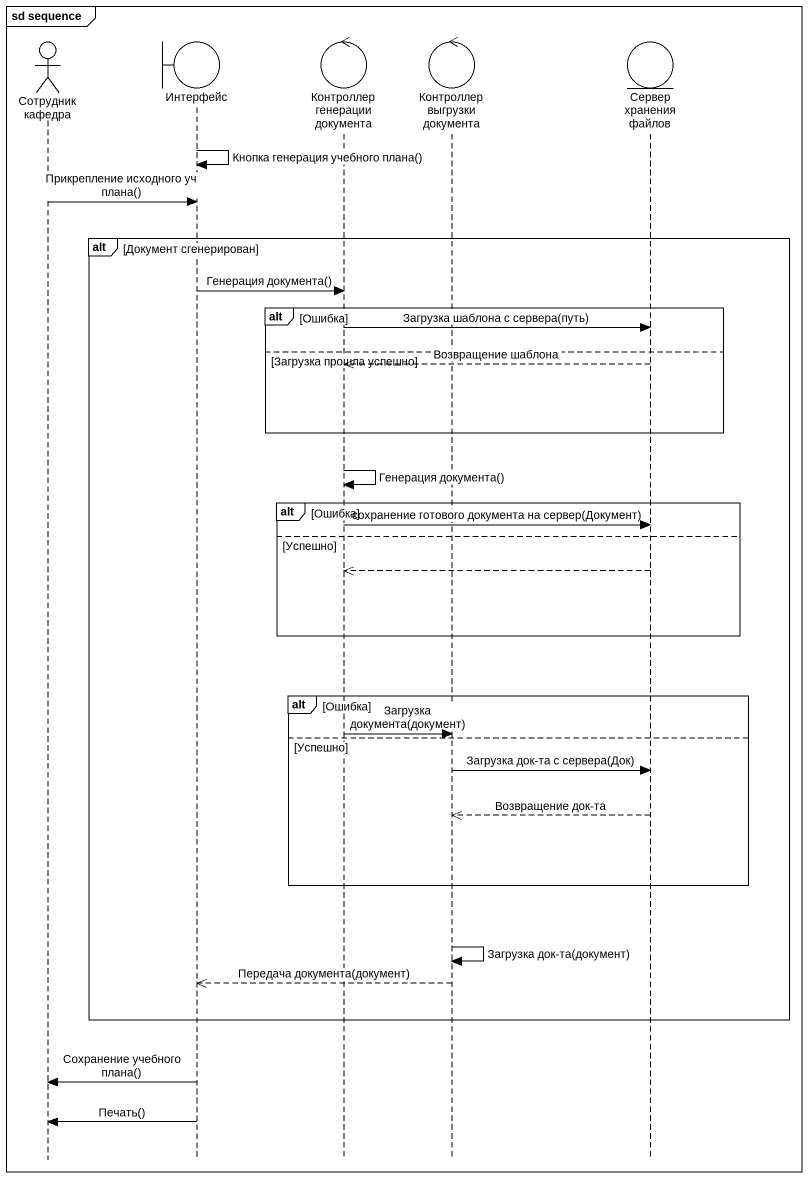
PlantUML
@startuml
mainframe sd sequence
hide footbox
actor "Сотрудник кафедра" as Сотрудник_кафедра
boundary Интерфейс
control "Контроллер генерации документа" as Контроллер_генерации
control "Контроллер выгрузки документа" as Контроллер_выгрузки
entity "Сервер хранения файлов" as Сервер_хранения_файлов

Интерфейс -> Интерфейс : Кнопка генерация учебного плана()
Сотрудник_кафедра -> Интерфейс : Прикрепление исходного уч плана()
alt Документ сгенерирован
  Интерфейс -> Контроллер_генерации : Генерация документа()
  alt Ошибка
    Контроллер_генерации -> Сервер_хранения_файлов : Загрузка шаблона с сервера(путь)
  else Загрузка прошла успешно
    Сервер_хранения_файлов -->> Контроллер_генерации : Возвращение шаблона
  end
  Контроллер_генерации -> Контроллер_генерации : Генерация документа()
  alt Ошибка
    Контроллер_генерации -> Сервер_хранения_файлов : сохранение готового документа на сервер(Документ)
  else Успешно
    Сервер_хранения_файлов -->> Контроллер_генерации
  end
  alt Ошибка
    Контроллер_генерации -> Контроллер_выгрузки : Загрузка документа(документ)
  else Успешно
    Контроллер_выгрузки -> Сервер_хранения_файлов : Загрузка док-та с сервера(Док)
    Сервер_хранения_файлов -->> Контроллер_выгрузки : Возвращение док-та
  end
  Контроллер_выгрузки -> Контроллер_выгрузки : Загрузка док-та(документ)
  Контроллер_выгрузки -->> Интерфейс : Передача документа(документ)
end
Интерфейс -> Сотрудник_кафедра : Сохранение учебного плана()
Интерфейс -> Сотрудник_кафедра : Печать()
@enduml
